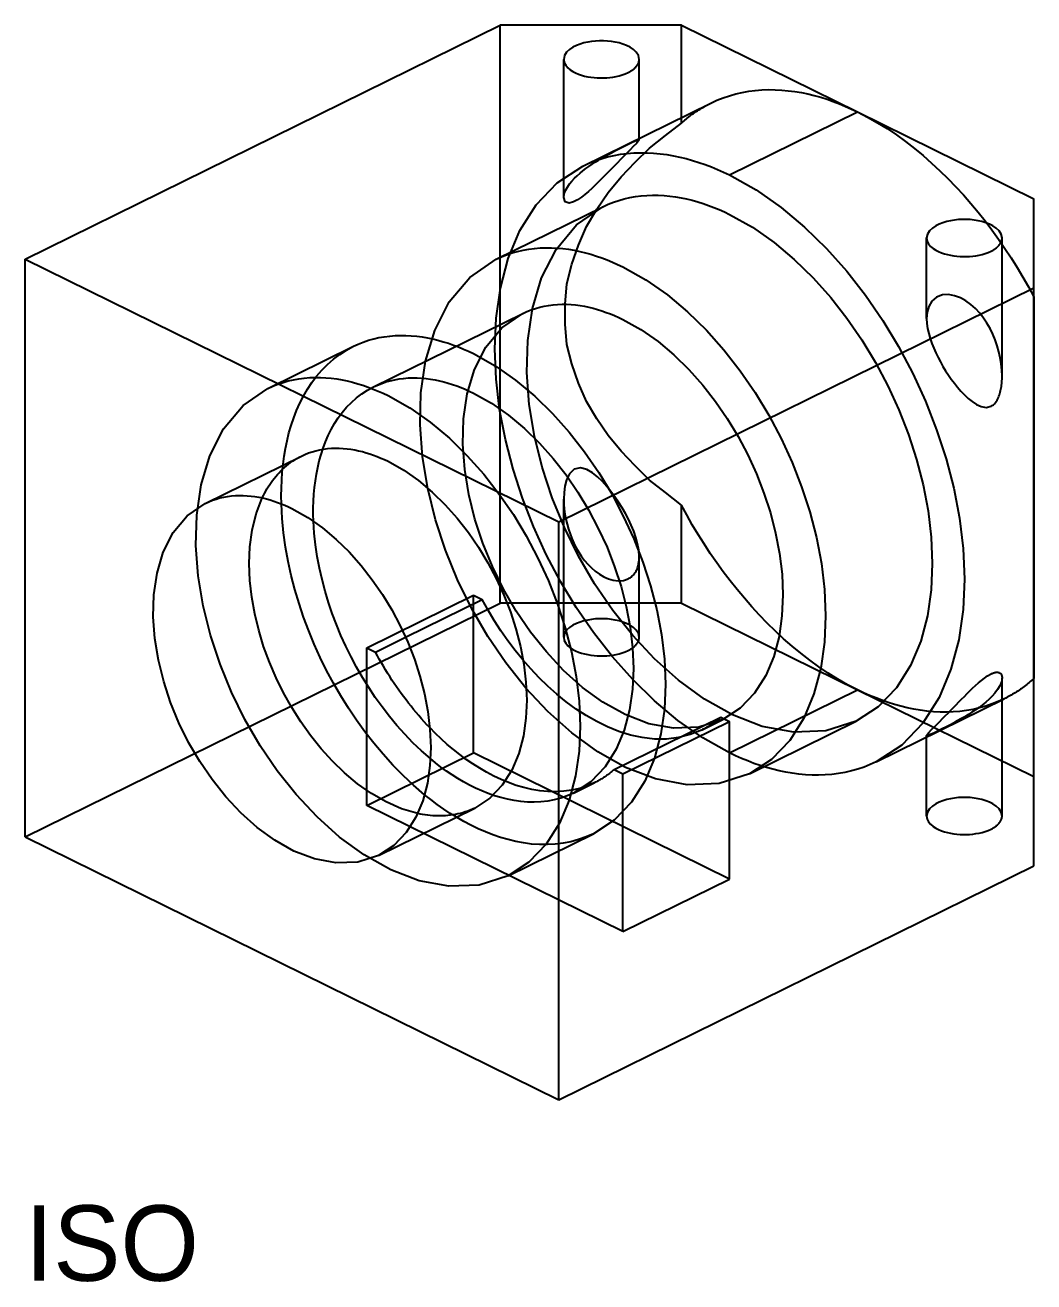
# Model space of a CAD drawing. Header units: millimetres. Extents: x 0 to 265, y -45 to 74.
# Drawn here: x 41.63 to 75.04, y 32.59 to 74.23 of the extents above; entities that cross this region are included whole.
import ezdxf

# ---------------------------------------------------------------- set-up
doc = ezdxf.new("R2010")
doc.units = ezdxf.units.MM
doc.layers.add('ISO_HIDDEN', color=8, linetype='CONTINUOUS')
doc.layers.add('ISO_VISIBLE', color=7, linetype='Continuous')

msp = doc.modelspace()

# ---------------------------------------------------------------- linework, layer by layer
at = {"layer": 'ISO_HIDDEN'}
for points in [[(57.363, 55.078), (57.363, 74.226)], [(63.363, 70.978), (63.363, 74.226)], [(59.467, 68.514), (59.467, 73.092)], [(61.967, 70.426), (61.967, 73.092)], [(64.343, 71.646), (64.542, 71.738), (64.746, 71.819), (64.954, 71.889), (65.165, 71.949), (65.379, 71.998), (65.595, 72.036), (65.812, 72.064), (66.031, 72.081), (66.25, 72.089), (66.469, 72.087), (66.688, 72.076), (66.907, 72.055), (67.124, 72.027), (67.341, 71.99), (67.555, 71.945), (67.768, 71.893), (67.98, 71.835), (68.189, 71.769), (68.396, 71.697), (68.601, 71.619), (68.804, 71.535), (69.004, 71.446), (69.202, 71.352)], [(60.101, 69.557), (64.343, 71.646)], [(63.363, 70.978), (63.402, 71.012), (63.441, 71.046), (63.48, 71.08), (63.52, 71.113), (63.56, 71.146), (63.6, 71.178), (63.641, 71.21), (63.683, 71.241), (63.724, 71.272), (63.766, 71.302), (63.809, 71.331), (63.851, 71.361), (63.894, 71.389), (63.938, 71.417), (63.982, 71.445), (64.026, 71.472), (64.07, 71.499), (64.115, 71.525), (64.16, 71.55), (64.205, 71.575), (64.251, 71.599), (64.297, 71.623), (64.343, 71.646)], [(69.202, 71.352), (69.534, 71.18), (69.858, 70.994), (70.176, 70.797), (70.486, 70.589), (70.788, 70.37), (71.084, 70.141), (71.372, 69.903), (71.653, 69.657), (71.927, 69.403), (72.194, 69.142), (72.454, 68.873), (72.707, 68.599), (72.953, 68.318), (73.193, 68.031), (73.425, 67.738), (73.651, 67.441), (73.87, 67.138), (74.082, 66.83), (74.287, 66.518), (74.486, 66.202), (74.678, 65.881), (74.863, 65.556), (75.041, 65.228)], [(63.363, 58.327), (62.834, 58.738), (62.31, 59.156), (61.828, 59.622), (61.365, 60.106), (60.942, 60.626), (60.565, 61.179), (60.217, 61.752), (59.953, 62.368), (59.736, 63), (59.571, 63.65), (59.513, 64.318), (59.513, 64.986), (59.571, 65.654), (59.736, 66.304), (59.953, 66.936), (60.217, 67.553), (60.565, 68.125), (60.942, 68.678), (61.365, 69.199), (61.828, 69.683), (62.31, 70.149), (62.834, 70.566), (63.363, 70.978)], [(61.967, 70.426), (61.875, 70.309), (61.771, 70.201), (61.665, 70.095), (61.559, 69.988), (61.453, 69.881), (61.348, 69.774), (61.243, 69.667), (61.138, 69.559), (61.033, 69.452), (60.928, 69.344), (60.823, 69.237), (60.718, 69.13), (60.611, 69.024), (60.504, 68.919), (60.395, 68.816), (60.284, 68.714), (60.17, 68.617), (60.052, 68.524), (59.928, 68.439), (59.795, 68.369), (59.651, 68.33), (59.513, 68.375), (59.467, 68.514)], [(61.601, 70.283), (61.616, 70.291), (61.632, 70.299), (61.648, 70.306), (61.664, 70.314), (61.68, 70.322), (61.695, 70.329), (61.711, 70.337), (61.727, 70.344), (61.743, 70.352), (61.759, 70.359), (61.775, 70.367), (61.79, 70.374), (61.806, 70.381), (61.822, 70.388), (61.838, 70.396), (61.855, 70.402), (61.871, 70.409), (61.887, 70.416), (61.903, 70.422), (61.92, 70.428), (61.937, 70.432), (61.954, 70.435), (61.967, 70.426)], [(59.467, 68.514), (59.486, 68.636), (59.53, 68.752), (59.59, 68.861), (59.661, 68.964), (59.74, 69.06), (59.824, 69.151), (59.914, 69.238), (60.007, 69.32), (60.103, 69.399), (60.202, 69.474), (60.303, 69.547), (60.406, 69.617), (60.511, 69.685), (60.616, 69.75), (60.723, 69.814), (60.831, 69.877), (60.939, 69.938), (61.048, 69.998), (61.158, 70.057), (61.268, 70.115), (61.378, 70.172), (61.489, 70.228), (61.601, 70.283)], [(60.101, 69.557), (60.3, 69.649), (60.504, 69.73), (60.711, 69.8), (60.922, 69.86), (61.136, 69.909), (61.352, 69.947), (61.57, 69.975), (61.788, 69.992), (62.007, 70), (62.227, 69.998), (62.446, 69.987), (62.664, 69.966), (62.882, 69.938), (63.098, 69.901), (63.313, 69.856), (63.526, 69.805), (63.737, 69.746), (63.946, 69.68), (64.153, 69.608), (64.358, 69.53), (64.561, 69.446), (64.762, 69.357), (64.96, 69.263)], [(64.96, 50.114), (64.078, 50.61), (63.25, 51.19), (62.475, 51.839), (61.751, 52.546), (61.079, 53.301), (60.457, 54.099), (59.884, 54.932), (59.361, 55.798), (58.889, 56.692), (58.467, 57.612), (58.099, 58.554), (57.787, 59.516), (57.534, 60.495), (57.344, 61.488), (57.224, 62.492), (57.181, 63.503), (57.225, 64.513), (57.369, 65.514), (57.626, 66.491), (58.017, 67.423), (58.557, 68.277), (59.255, 69.006), (60.101, 69.557)], [(64.96, 69.263), (65.841, 68.767), (66.669, 68.187), (67.444, 67.538), (68.168, 66.831), (68.84, 66.075), (69.462, 65.278), (70.035, 64.445), (70.558, 63.579), (71.03, 62.685), (71.452, 61.765), (71.82, 60.823), (72.132, 59.861), (72.385, 58.882), (72.575, 57.889), (72.695, 56.884), (72.738, 55.874), (72.694, 54.864), (72.551, 53.863), (72.293, 52.886), (71.902, 51.953), (71.362, 51.1), (70.664, 50.371), (69.819, 49.82)], [(60.763, 68.211), (60.935, 68.29), (61.111, 68.361), (61.291, 68.421), (61.473, 68.473), (61.658, 68.515), (61.844, 68.548), (62.032, 68.572), (62.221, 68.587), (62.41, 68.594), (62.599, 68.592), (62.789, 68.582), (62.977, 68.565), (63.165, 68.54), (63.352, 68.508), (63.537, 68.47), (63.721, 68.425), (63.904, 68.374), (64.084, 68.317), (64.263, 68.255), (64.44, 68.188), (64.615, 68.116), (64.789, 68.039), (64.96, 67.957)], [(75.041, 65.228), (75.041, 68.477)], [(57.228, 66.471), (60.763, 68.211)], [(69.156, 51.165), (68.148, 50.841), (67.088, 50.798), (66.045, 50.994), (65.054, 51.374), (64.127, 51.893), (63.268, 52.519), (62.477, 53.228), (61.751, 54.004), (61.089, 54.836), (60.491, 55.714), (59.957, 56.633), (59.488, 57.586), (59.085, 58.57), (58.753, 59.58), (58.497, 60.611), (58.325, 61.66), (58.246, 62.72), (58.274, 63.782), (58.427, 64.833), (58.73, 65.851), (59.211, 66.797), (59.891, 67.61), (60.763, 68.211)], [(64.96, 67.957), (65.721, 67.529), (66.436, 67.028), (67.105, 66.467), (67.73, 65.857), (68.311, 65.204), (68.848, 64.516), (69.343, 63.796), (69.794, 63.048), (70.203, 62.276), (70.566, 61.482), (70.884, 60.668), (71.154, 59.838), (71.373, 58.992), (71.536, 58.134), (71.64, 57.267), (71.677, 56.394), (71.639, 55.522), (71.515, 54.657), (71.293, 53.813), (70.956, 53.008), (70.489, 52.271), (69.886, 51.641), (69.156, 51.165)], [(71.488, 64.508), (71.488, 67.174)], [(73.988, 62.595), (73.988, 67.174)], [(57.228, 66.471), (57.4, 66.55), (57.576, 66.62), (57.755, 66.681), (57.937, 66.732), (58.122, 66.774), (58.308, 66.807), (58.496, 66.831), (58.685, 66.846), (58.874, 66.853), (59.064, 66.851), (59.253, 66.841), (59.442, 66.824), (59.629, 66.799), (59.816, 66.768), (60.002, 66.729), (60.186, 66.684), (60.368, 66.633), (60.549, 66.577), (60.728, 66.515), (60.905, 66.447), (61.08, 66.375), (61.253, 66.298), (61.424, 66.216)], [(65.62, 49.425), (64.612, 49.1), (63.553, 49.057), (62.51, 49.253), (61.518, 49.633), (60.592, 50.153), (59.733, 50.778), (58.941, 51.487), (58.215, 52.263), (57.554, 53.095), (56.956, 53.973), (56.421, 54.892), (55.952, 55.846), (55.55, 56.829), (55.218, 57.839), (54.962, 58.871), (54.789, 59.919), (54.71, 60.979), (54.738, 62.041), (54.892, 63.092), (55.195, 64.11), (55.675, 65.056), (56.355, 65.87), (57.228, 66.471)], [(61.424, 66.216), (62.185, 65.788), (62.9, 65.287), (63.57, 64.727), (64.195, 64.116), (64.775, 63.464), (65.313, 62.775), (65.807, 62.055), (66.259, 61.308), (66.667, 60.535), (67.031, 59.741), (67.349, 58.928), (67.618, 58.097), (67.837, 57.251), (68.001, 56.393), (68.104, 55.526), (68.141, 54.653), (68.104, 53.781), (67.98, 52.917), (67.757, 52.072), (67.42, 51.267), (66.954, 50.53), (66.35, 49.901), (65.62, 49.425)], [(58.111, 64.676), (58.247, 64.739), (58.386, 64.794), (58.527, 64.842), (58.671, 64.883), (58.817, 64.916), (58.964, 64.942), (59.113, 64.961), (59.262, 64.973), (59.411, 64.978), (59.561, 64.977), (59.71, 64.969), (59.859, 64.955), (60.007, 64.936), (60.155, 64.911), (60.301, 64.88), (60.446, 64.845), (60.59, 64.805), (60.733, 64.76), (60.874, 64.711), (61.014, 64.658), (61.152, 64.601), (61.289, 64.54), (61.424, 64.476)], [(73.988, 62.595), (73.981, 62.8), (73.96, 63.005), (73.927, 63.207), (73.882, 63.408), (73.826, 63.605), (73.759, 63.799), (73.68, 63.989), (73.59, 64.173), (73.488, 64.351), (73.374, 64.522), (73.247, 64.683), (73.108, 64.834), (72.955, 64.971), (72.789, 65.092), (72.609, 65.191), (72.417, 65.263), (72.216, 65.299), (72.011, 65.288), (71.82, 65.217), (71.663, 65.085), (71.559, 64.909), (71.504, 64.712), (71.488, 64.508)], [(75.041, 65.228), (75.041, 64.678), (75.041, 64.128), (75.041, 63.578), (75.041, 63.028), (75.041, 62.478), (75.041, 61.928), (75.041, 61.378), (75.041, 60.828), (75.041, 60.278), (75.041, 59.728), (75.041, 59.178), (75.041, 58.627), (75.041, 58.077), (75.041, 57.527), (75.041, 56.977), (75.041, 56.427), (75.041, 55.877), (75.041, 55.327), (75.041, 54.777), (75.041, 54.227), (75.041, 53.677), (75.041, 53.127), (75.041, 52.577)], [(53.161, 62.239), (58.111, 64.676)], [(64.737, 51.219), (63.941, 50.962), (63.105, 50.929), (62.281, 51.083), (61.498, 51.384), (60.767, 51.794), (60.089, 52.287), (59.464, 52.847), (58.891, 53.46), (58.368, 54.116), (57.896, 54.81), (57.475, 55.535), (57.104, 56.288), (56.786, 57.065), (56.524, 57.862), (56.322, 58.676), (56.186, 59.504), (56.124, 60.341), (56.146, 61.179), (56.267, 62.009), (56.506, 62.812), (56.886, 63.559), (57.422, 64.202), (58.111, 64.676)], [(61.424, 64.476), (62.025, 64.138), (62.59, 63.742), (63.118, 63.299), (63.611, 62.817), (64.07, 62.302), (64.494, 61.759), (64.884, 61.19), (65.241, 60.6), (65.563, 59.991), (65.85, 59.364), (66.101, 58.721), (66.314, 58.065), (66.487, 57.398), (66.616, 56.72), (66.698, 56.036), (66.727, 55.347), (66.697, 54.658), (66.6, 53.976), (66.424, 53.309), (66.158, 52.674), (65.79, 52.092), (65.313, 51.595), (64.737, 51.219)], [(71.488, 64.508), (71.497, 64.338), (71.521, 64.171), (71.558, 64.005), (71.605, 63.843), (71.66, 63.682), (71.723, 63.525), (71.792, 63.37), (71.866, 63.218), (71.945, 63.068), (72.029, 62.921), (72.118, 62.776), (72.21, 62.634), (72.307, 62.495), (72.408, 62.359), (72.514, 62.227), (72.625, 62.099), (72.742, 61.976), (72.865, 61.859), (72.996, 61.752), (73.138, 61.659), (73.292, 61.589), (73.458, 61.56), (73.622, 61.597)], [(52.499, 63.585), (52.662, 63.66), (52.828, 63.726), (52.998, 63.784), (53.171, 63.833), (53.346, 63.873), (53.523, 63.904), (53.701, 63.927), (53.88, 63.941), (54.059, 63.947), (54.238, 63.946), (54.418, 63.936), (54.596, 63.92), (54.774, 63.896), (54.951, 63.866), (55.127, 63.83), (55.301, 63.787), (55.474, 63.739), (55.645, 63.685), (55.815, 63.627), (55.982, 63.563), (56.148, 63.494), (56.312, 63.421), (56.474, 63.344)], [(49.67, 62.192), (52.499, 63.585)], [(50.114, 58.364), (50.11, 58.628), (50.113, 58.891), (50.124, 59.155), (50.143, 59.417), (50.169, 59.68), (50.205, 59.941), (50.249, 60.2), (50.302, 60.458), (50.365, 60.714), (50.439, 60.967), (50.523, 61.217), (50.619, 61.462), (50.726, 61.703), (50.846, 61.938), (50.978, 62.166), (51.123, 62.385), (51.282, 62.596), (51.453, 62.796), (51.638, 62.983), (51.836, 63.158), (52.046, 63.317), (52.267, 63.459), (52.499, 63.585)], [(56.474, 63.344), (57.195, 62.939), (57.873, 62.464), (58.507, 61.933), (59.099, 61.354), (59.649, 60.736), (60.158, 60.084), (60.627, 59.402), (61.055, 58.694), (61.441, 57.962), (61.786, 57.21), (62.087, 56.439), (62.343, 55.652), (62.55, 54.851), (62.705, 54.038), (62.803, 53.216), (62.838, 52.39), (62.802, 51.563), (62.685, 50.744), (62.474, 49.945), (62.155, 49.182), (61.713, 48.483), (61.141, 47.887), (60.45, 47.436)], [(49.67, 62.192), (49.833, 62.267), (50, 62.334), (50.17, 62.391), (50.343, 62.44), (50.518, 62.48), (50.694, 62.511), (50.872, 62.534), (51.051, 62.548), (51.23, 62.555), (51.41, 62.553), (51.589, 62.544), (51.768, 62.527), (51.946, 62.504), (52.123, 62.474), (52.298, 62.437), (52.473, 62.395), (52.646, 62.347), (52.817, 62.293), (52.986, 62.234), (53.154, 62.17), (53.32, 62.102), (53.484, 62.029), (53.646, 61.951)], [(53.161, 62.239), (53.297, 62.302), (53.436, 62.357), (53.578, 62.405), (53.722, 62.446), (53.867, 62.479), (54.015, 62.505), (54.163, 62.524), (54.312, 62.536), (54.461, 62.541), (54.611, 62.54), (54.76, 62.532), (54.909, 62.518), (55.058, 62.499), (55.205, 62.474), (55.351, 62.443), (55.497, 62.408), (55.641, 62.368), (55.783, 62.323), (55.925, 62.274), (56.064, 62.221), (56.203, 62.164), (56.339, 62.103), (56.474, 62.038)], [(73.622, 61.597), (73.663, 61.621), (73.702, 61.65), (73.737, 61.683), (73.769, 61.72), (73.797, 61.759), (73.823, 61.8), (73.846, 61.842), (73.866, 61.886), (73.885, 61.93), (73.901, 61.976), (73.915, 62.022), (73.928, 62.069), (73.94, 62.116), (73.949, 62.163), (73.958, 62.21), (73.965, 62.258), (73.972, 62.306), (73.977, 62.354), (73.981, 62.402), (73.984, 62.45), (73.986, 62.499), (73.987, 62.547), (73.988, 62.595)], [(57.621, 46.044), (56.666, 45.736), (55.663, 45.695), (54.674, 45.881), (53.735, 46.241), (52.857, 46.733), (52.044, 47.326), (51.294, 47.997), (50.606, 48.733), (49.979, 49.521), (49.413, 50.353), (48.907, 51.223), (48.462, 52.127), (48.081, 53.059), (47.766, 54.015), (47.524, 54.992), (47.36, 55.986), (47.285, 56.99), (47.312, 57.996), (47.457, 58.992), (47.745, 59.956), (48.2, 60.852), (48.844, 61.623), (49.67, 62.192)], [(51.178, 57.789), (51.172, 58.012), (51.172, 58.236), (51.178, 58.46), (51.191, 58.684), (51.211, 58.907), (51.239, 59.129), (51.274, 59.35), (51.317, 59.57), (51.368, 59.788), (51.428, 60.004), (51.498, 60.216), (51.577, 60.426), (51.666, 60.631), (51.765, 60.832), (51.876, 61.027), (51.998, 61.215), (52.131, 61.395), (52.275, 61.565), (52.431, 61.726), (52.599, 61.875), (52.777, 62.011), (52.964, 62.132), (53.161, 62.239)], [(53.646, 61.951), (54.367, 61.546), (55.044, 61.071), (55.679, 60.54), (56.271, 59.962), (56.821, 59.344), (57.33, 58.691), (57.798, 58.009), (58.226, 57.301), (58.613, 56.569), (58.958, 55.817), (59.259, 55.046), (59.514, 54.259), (59.721, 53.458), (59.876, 52.645), (59.975, 51.824), (60.01, 50.997), (59.974, 50.171), (59.857, 49.352), (59.646, 48.552), (59.326, 47.789), (58.885, 47.091), (58.313, 46.495), (57.621, 46.044)], [(56.474, 62.038), (57.075, 61.701), (57.64, 61.305), (58.168, 60.862), (58.662, 60.38), (59.12, 59.865), (59.544, 59.322), (59.935, 58.753), (60.291, 58.163), (60.613, 57.553), (60.901, 56.926), (61.152, 56.284), (61.365, 55.628), (61.537, 54.961), (61.666, 54.283), (61.748, 53.599), (61.778, 52.91), (61.748, 52.221), (61.65, 51.539), (61.474, 50.872), (61.208, 50.237), (60.84, 49.655), (60.364, 49.158), (59.787, 48.782)], [(50.775, 59.949), (50.892, 60.004), (51.013, 60.051), (51.135, 60.093), (51.26, 60.128), (51.387, 60.157), (51.514, 60.18), (51.643, 60.196), (51.772, 60.207), (51.901, 60.211), (52.031, 60.21), (52.16, 60.203), (52.289, 60.191), (52.418, 60.174), (52.546, 60.153), (52.673, 60.126), (52.799, 60.096), (52.923, 60.061), (53.047, 60.022), (53.169, 59.979), (53.291, 59.933), (53.41, 59.884), (53.529, 59.831), (53.646, 59.775)], [(47.593, 58.383), (50.775, 59.949)], [(49.481, 58.562), (49.518, 58.638), (49.556, 58.713), (49.596, 58.787), (49.637, 58.86), (49.681, 58.932), (49.726, 59.002), (49.773, 59.072), (49.822, 59.14), (49.873, 59.207), (49.926, 59.273), (49.981, 59.337), (50.037, 59.399), (50.096, 59.459), (50.156, 59.518), (50.218, 59.575), (50.282, 59.629), (50.348, 59.682), (50.415, 59.733), (50.484, 59.781), (50.554, 59.827), (50.626, 59.87), (50.7, 59.911), (50.775, 59.949)], [(53.646, 59.775), (54.167, 59.483), (54.656, 59.14), (55.114, 58.756), (55.541, 58.338), (55.939, 57.892), (56.307, 57.421), (56.645, 56.928), (56.954, 56.417), (57.233, 55.888), (57.482, 55.345), (57.7, 54.788), (57.884, 54.22), (58.034, 53.641), (58.146, 53.054), (58.217, 52.461), (58.242, 51.864), (58.216, 51.267), (58.131, 50.676), (57.979, 50.098), (57.748, 49.547), (57.429, 49.043), (57.017, 48.612), (56.517, 48.286)], [(61.967, 56.61), (61.952, 56.827), (61.914, 57.041), (61.857, 57.252), (61.786, 57.457), (61.703, 57.659), (61.611, 57.856), (61.51, 58.049), (61.401, 58.238), (61.285, 58.422), (61.162, 58.602), (61.032, 58.776), (60.894, 58.945), (60.748, 59.106), (60.591, 59.257), (60.421, 59.393), (60.233, 59.502), (60.023, 59.557), (59.814, 59.51), (59.658, 59.36), (59.562, 59.166), (59.505, 58.956), (59.476, 58.74), (59.467, 58.522)], [(59.467, 58.522), (59.472, 58.355), (59.486, 58.187), (59.508, 58.021), (59.539, 57.856), (59.577, 57.692), (59.623, 57.531), (59.676, 57.371), (59.737, 57.215), (59.806, 57.062), (59.882, 56.912), (59.966, 56.767), (60.059, 56.627), (60.159, 56.492), (60.269, 56.365), (60.386, 56.245), (60.513, 56.135), (60.649, 56.037), (60.794, 55.952), (60.947, 55.884), (61.108, 55.837), (61.275, 55.817), (61.442, 55.83), (61.601, 55.882)], [(59.467, 53.944), (59.467, 58.522)], [(63.363, 55.078), (63.363, 58.327)], [(69.202, 52.203), (68.871, 52.375), (68.546, 52.56), (68.229, 52.758), (67.919, 52.966), (67.616, 53.185), (67.321, 53.414), (67.032, 53.651), (66.751, 53.898), (66.477, 54.152), (66.21, 54.413), (65.95, 54.681), (65.697, 54.956), (65.451, 55.237), (65.212, 55.524), (64.979, 55.816), (64.753, 56.114), (64.534, 56.417), (64.322, 56.724), (64.117, 57.037), (63.918, 57.353), (63.726, 57.674), (63.541, 57.998), (63.363, 58.327)], [(61.601, 55.882), (61.634, 55.9), (61.666, 55.92), (61.696, 55.941), (61.725, 55.965), (61.752, 55.99), (61.778, 56.017), (61.802, 56.046), (61.824, 56.076), (61.845, 56.107), (61.864, 56.14), (61.88, 56.173), (61.896, 56.207), (61.909, 56.242), (61.921, 56.278), (61.931, 56.314), (61.94, 56.35), (61.948, 56.387), (61.954, 56.424), (61.959, 56.461), (61.962, 56.498), (61.965, 56.535), (61.966, 56.573), (61.967, 56.61)], [(61.967, 53.944), (61.967, 56.61)], [(41.625, 47.329), (57.363, 55.078)], [(52.939, 53.596), (56.474, 55.336)], [(54.228, 53.945), (56.764, 55.194)], [(56.474, 50.114), (56.474, 55.336)], [(56.474, 55.336), (56.764, 55.194)], [(64.03, 50.871), (63.658, 50.719), (63.269, 50.621), (62.87, 50.574), (62.469, 50.575), (62.07, 50.621), (61.678, 50.707), (61.294, 50.826), (60.922, 50.976), (60.561, 51.151), (60.212, 51.35), (59.875, 51.569), (59.55, 51.806), (59.238, 52.059), (58.938, 52.326), (58.65, 52.605), (58.374, 52.897), (58.109, 53.199), (57.856, 53.511), (57.615, 53.832), (57.385, 54.162), (57.166, 54.499), (56.959, 54.843), (56.764, 55.194)], [(63.363, 55.078), (57.363, 55.078)], [(63.363, 55.078), (69.202, 52.203)], [(61.967, 53.944), (61.94, 54.071), (61.87, 54.182), (61.775, 54.272), (61.666, 54.344), (61.549, 54.403), (61.427, 54.45), (61.301, 54.488), (61.173, 54.517), (61.044, 54.538), (60.913, 54.552), (60.782, 54.558), (60.651, 54.558), (60.52, 54.552), (60.39, 54.538), (60.261, 54.517), (60.133, 54.488), (60.007, 54.45), (59.885, 54.403), (59.768, 54.344), (59.659, 54.272), (59.564, 54.182), (59.494, 54.071), (59.467, 53.944)], [(59.467, 53.944), (59.485, 53.841), (59.532, 53.747), (59.6, 53.667), (59.68, 53.6), (59.769, 53.543), (59.862, 53.495), (59.959, 53.454), (60.059, 53.421), (60.16, 53.393), (60.263, 53.37), (60.366, 53.353), (60.471, 53.34), (60.575, 53.332), (60.68, 53.329), (60.786, 53.329), (60.891, 53.334), (60.995, 53.344), (61.099, 53.358), (61.203, 53.377), (61.305, 53.401), (61.406, 53.43), (61.505, 53.466), (61.601, 53.509)], [(61.601, 53.509), (61.624, 53.52), (61.647, 53.533), (61.67, 53.545), (61.692, 53.559), (61.714, 53.573), (61.736, 53.587), (61.757, 53.602), (61.777, 53.618), (61.798, 53.634), (61.817, 53.652), (61.836, 53.67), (61.854, 53.688), (61.871, 53.708), (61.888, 53.728), (61.903, 53.749), (61.917, 53.771), (61.929, 53.794), (61.94, 53.817), (61.95, 53.842), (61.957, 53.867), (61.962, 53.892), (61.966, 53.918), (61.967, 53.944)], [(52.939, 53.596), (53.229, 53.453)], [(52.939, 48.373), (52.939, 53.596)], [(71.488, 50.691), (71.564, 50.793), (71.654, 50.886), (71.745, 50.977), (71.835, 51.069), (71.926, 51.16), (72.017, 51.252), (72.107, 51.344), (72.197, 51.436), (72.287, 51.528), (72.377, 51.62), (72.467, 51.712), (72.557, 51.805), (72.647, 51.897), (72.738, 51.988), (72.829, 52.079), (72.92, 52.17), (73.013, 52.259), (73.108, 52.347), (73.204, 52.432), (73.302, 52.515), (73.404, 52.594), (73.51, 52.668), (73.622, 52.731)], [(73.988, 52.604), (73.964, 52.464), (73.909, 52.334), (73.836, 52.212), (73.75, 52.099), (73.656, 51.993), (73.555, 51.893), (73.449, 51.799), (73.339, 51.709), (73.225, 51.624), (73.109, 51.542), (72.991, 51.463), (72.871, 51.387), (72.75, 51.314), (72.627, 51.242), (72.503, 51.173), (72.379, 51.105), (72.254, 51.038), (72.128, 50.972), (72.001, 50.908), (71.874, 50.844), (71.747, 50.782), (71.618, 50.723), (71.488, 50.691)], [(73.622, 52.731), (73.641, 52.741), (73.66, 52.749), (73.68, 52.757), (73.7, 52.765), (73.721, 52.772), (73.741, 52.777), (73.762, 52.782), (73.783, 52.786), (73.804, 52.788), (73.826, 52.789), (73.847, 52.787), (73.868, 52.784), (73.889, 52.778), (73.908, 52.769), (73.926, 52.757), (73.942, 52.743), (73.955, 52.726), (73.966, 52.708), (73.974, 52.688), (73.981, 52.667), (73.985, 52.646), (73.987, 52.625), (73.988, 52.604)], [(73.988, 48.025), (73.988, 52.604)], [(75.041, 52.577), (75.002, 52.542), (74.964, 52.508), (74.924, 52.475), (74.884, 52.442), (74.844, 52.409), (74.804, 52.377), (74.763, 52.345), (74.722, 52.314), (74.68, 52.283), (74.638, 52.253), (74.596, 52.223), (74.553, 52.194), (74.51, 52.165), (74.467, 52.137), (74.423, 52.11), (74.379, 52.083), (74.334, 52.056), (74.29, 52.03), (74.244, 52.005), (74.199, 51.98), (74.153, 51.956), (74.107, 51.932), (74.061, 51.909)], [(75.041, 49.328), (75.041, 52.577)], [(64.96, 50.114), (69.202, 52.203)], [(69.202, 52.203), (75.041, 49.328)], [(74.061, 51.909), (73.862, 51.817), (73.658, 51.736), (73.45, 51.666), (73.239, 51.606), (73.026, 51.557), (72.81, 51.519), (72.592, 51.491), (72.373, 51.474), (72.154, 51.466), (71.935, 51.468), (71.716, 51.479), (71.497, 51.499), (71.28, 51.528), (71.064, 51.565), (70.849, 51.609), (70.636, 51.661), (70.425, 51.72), (70.215, 51.786), (70.008, 51.858), (69.803, 51.936), (69.601, 52.019), (69.4, 52.109), (69.202, 52.203)], [(69.819, 49.82), (74.061, 51.909)], [(61.134, 49.56), (64.67, 51.301)], [(64.67, 51.301), (64.644, 51.279), (64.619, 51.257), (64.593, 51.236), (64.567, 51.214), (64.541, 51.193), (64.514, 51.173), (64.487, 51.152), (64.46, 51.132), (64.433, 51.113), (64.406, 51.093), (64.378, 51.074), (64.35, 51.055), (64.322, 51.037), (64.294, 51.019), (64.265, 51.001), (64.236, 50.983), (64.208, 50.966), (64.178, 50.95), (64.149, 50.933), (64.12, 50.917), (64.09, 50.901), (64.06, 50.886), (64.03, 50.871)], [(64.03, 50.871), (64.737, 51.219)], [(64.67, 51.301), (64.96, 51.159)], [(60.494, 49.13), (60.249, 49.023), (59.996, 48.94), (59.735, 48.88), (59.471, 48.843), (59.204, 48.828), (58.937, 48.834), (58.671, 48.86), (58.407, 48.904), (58.147, 48.964), (57.891, 49.04), (57.639, 49.13), (57.392, 49.232), (57.15, 49.346), (56.914, 49.471), (56.683, 49.605), (56.457, 49.748), (56.237, 49.9), (56.023, 50.059), (55.813, 50.225), (55.609, 50.398), (55.411, 50.577), (55.218, 50.762), (55.03, 50.952)], [(61.424, 49.418), (64.96, 51.159)], [(64.96, 45.936), (64.96, 51.159)], [(65.62, 49.425), (69.156, 51.165)], [(71.488, 48.025), (71.488, 50.691)], [(52.939, 48.373), (56.474, 50.114)], [(64.96, 45.936), (56.474, 50.114)], [(69.819, 49.82), (69.619, 49.728), (69.415, 49.647), (69.208, 49.577), (68.997, 49.517), (68.783, 49.468), (68.567, 49.43), (68.349, 49.402), (68.131, 49.385), (67.912, 49.377), (67.692, 49.379), (67.473, 49.39), (67.255, 49.41), (67.037, 49.439), (66.821, 49.476), (66.606, 49.52), (66.393, 49.572), (66.182, 49.631), (65.973, 49.697), (65.766, 49.769), (65.561, 49.847), (65.358, 49.931), (65.158, 50.02), (64.96, 50.114)], [(59.787, 48.782), (59.583, 48.691), (59.372, 48.616), (59.155, 48.558), (58.935, 48.516), (58.713, 48.491), (58.489, 48.48), (58.266, 48.484), (58.042, 48.502), (57.821, 48.534), (57.601, 48.577), (57.384, 48.632), (57.17, 48.697), (56.959, 48.771), (56.751, 48.855), (56.547, 48.947), (56.346, 49.047), (56.15, 49.155), (55.957, 49.268), (55.768, 49.388), (55.583, 49.514), (55.401, 49.646), (55.224, 49.782), (55.05, 49.924)], [(61.134, 49.56), (61.109, 49.538), (61.083, 49.517), (61.057, 49.495), (61.031, 49.474), (61.005, 49.453), (60.979, 49.432), (60.952, 49.412), (60.925, 49.392), (60.898, 49.372), (60.87, 49.352), (60.843, 49.333), (60.815, 49.315), (60.787, 49.296), (60.758, 49.278), (60.73, 49.26), (60.701, 49.243), (60.672, 49.226), (60.643, 49.209), (60.614, 49.192), (60.584, 49.176), (60.554, 49.16), (60.524, 49.145), (60.494, 49.13)], [(61.134, 49.56), (61.424, 49.418)], [(61.424, 44.195), (61.424, 49.418)], [(75.041, 46.374), (75.041, 49.328)], [(60.45, 47.436), (60.209, 47.329), (59.961, 47.241), (59.707, 47.171), (59.448, 47.121), (59.187, 47.089), (58.924, 47.075), (58.66, 47.077), (58.398, 47.096), (58.136, 47.131), (57.877, 47.179), (57.621, 47.241), (57.368, 47.315), (57.119, 47.4), (56.874, 47.496), (56.632, 47.602), (56.395, 47.716), (56.163, 47.84), (55.934, 47.971), (55.71, 48.11), (55.491, 48.256), (55.275, 48.408), (55.065, 48.566), (54.858, 48.729)], [(59.787, 48.782), (60.494, 49.13)], [(61.424, 44.195), (52.939, 48.373)], [(73.988, 48.025), (73.961, 48.153), (73.891, 48.263), (73.796, 48.353), (73.687, 48.426), (73.57, 48.485), (73.447, 48.532), (73.322, 48.569), (73.194, 48.598), (73.065, 48.619), (72.934, 48.633), (72.803, 48.64), (72.672, 48.64), (72.541, 48.633), (72.411, 48.619), (72.281, 48.598), (72.154, 48.569), (72.028, 48.532), (71.906, 48.485), (71.789, 48.426), (71.68, 48.353), (71.585, 48.263), (71.515, 48.153), (71.488, 48.025)], [(53.335, 46.72), (56.517, 48.286)], [(56.517, 48.286), (56.441, 48.251), (56.364, 48.217), (56.285, 48.187), (56.206, 48.159), (56.126, 48.134), (56.045, 48.111), (55.963, 48.091), (55.881, 48.074), (55.798, 48.059), (55.715, 48.047), (55.631, 48.038), (55.547, 48.031), (55.463, 48.027), (55.379, 48.025), (55.295, 48.025), (55.211, 48.028), (55.127, 48.033), (55.043, 48.04), (54.96, 48.05), (54.876, 48.061), (54.793, 48.075), (54.711, 48.09), (54.629, 48.107)], [(71.488, 48.025), (71.505, 47.922), (71.553, 47.829), (71.621, 47.749), (71.701, 47.681), (71.79, 47.624), (71.883, 47.576), (71.98, 47.536), (72.079, 47.502), (72.181, 47.474), (72.284, 47.452), (72.387, 47.434), (72.491, 47.422), (72.596, 47.414), (72.701, 47.41), (72.806, 47.411), (72.911, 47.416), (73.016, 47.425), (73.12, 47.439), (73.224, 47.458), (73.326, 47.482), (73.427, 47.512), (73.526, 47.547), (73.622, 47.59)], [(73.622, 47.59), (73.645, 47.602), (73.668, 47.614), (73.69, 47.627), (73.713, 47.64), (73.735, 47.654), (73.756, 47.668), (73.777, 47.684), (73.798, 47.699), (73.818, 47.716), (73.838, 47.733), (73.857, 47.751), (73.875, 47.77), (73.892, 47.789), (73.908, 47.809), (73.924, 47.831), (73.937, 47.852), (73.95, 47.875), (73.961, 47.899), (73.97, 47.923), (73.978, 47.948), (73.983, 47.973), (73.987, 47.999), (73.988, 48.025)], [(57.621, 46.044), (60.45, 47.436)], [(61.424, 44.195), (64.96, 45.936)]]:
    msp.add_lwpolyline(points, dxfattribs=at)
at = {"layer": 'ISO_VISIBLE'}
for points in [[(41.625, 66.477), (57.363, 74.226)], [(63.363, 74.226), (57.363, 74.226)], [(63.363, 74.226), (69.202, 71.352)], [(61.967, 73.092), (61.94, 73.22), (61.87, 73.33), (61.775, 73.42), (61.666, 73.493), (61.549, 73.552), (61.427, 73.599), (61.301, 73.637), (61.173, 73.665), (61.044, 73.686), (60.913, 73.7), (60.782, 73.707), (60.651, 73.707), (60.52, 73.7), (60.39, 73.686), (60.261, 73.665), (60.133, 73.637), (60.007, 73.599), (59.885, 73.552), (59.768, 73.493), (59.659, 73.42), (59.564, 73.33), (59.494, 73.22), (59.467, 73.092)], [(59.467, 73.092), (59.485, 72.989), (59.532, 72.896), (59.6, 72.816), (59.68, 72.748), (59.769, 72.691), (59.862, 72.643), (59.959, 72.603), (60.059, 72.569), (60.16, 72.541), (60.263, 72.519), (60.366, 72.502), (60.471, 72.489), (60.575, 72.481), (60.68, 72.477), (60.786, 72.478), (60.891, 72.483), (60.995, 72.492), (61.099, 72.506), (61.203, 72.525), (61.305, 72.549), (61.406, 72.579), (61.505, 72.615), (61.601, 72.657)], [(61.601, 72.657), (61.624, 72.669), (61.647, 72.681), (61.67, 72.694), (61.692, 72.707), (61.714, 72.721), (61.736, 72.736), (61.757, 72.751), (61.777, 72.767), (61.798, 72.783), (61.817, 72.8), (61.836, 72.818), (61.854, 72.837), (61.871, 72.856), (61.888, 72.877), (61.903, 72.898), (61.917, 72.92), (61.929, 72.942), (61.94, 72.966), (61.95, 72.99), (61.957, 73.015), (61.962, 73.041), (61.966, 73.066), (61.967, 73.092)], [(64.96, 69.263), (69.202, 71.352)], [(69.202, 71.352), (75.041, 68.477)], [(75.041, 65.523), (75.041, 68.477)], [(73.988, 67.174), (73.961, 67.301), (73.891, 67.411), (73.796, 67.501), (73.687, 67.574), (73.57, 67.633), (73.447, 67.68), (73.322, 67.718), (73.194, 67.747), (73.065, 67.768), (72.934, 67.782), (72.803, 67.788), (72.672, 67.788), (72.541, 67.782), (72.411, 67.768), (72.281, 67.747), (72.154, 67.718), (72.028, 67.68), (71.906, 67.633), (71.789, 67.574), (71.68, 67.501), (71.585, 67.411), (71.515, 67.301), (71.488, 67.174)], [(71.488, 67.174), (71.505, 67.071), (71.553, 66.977), (71.621, 66.897), (71.701, 66.83), (71.79, 66.773), (71.883, 66.725), (71.98, 66.684), (72.079, 66.651), (72.181, 66.623), (72.284, 66.6), (72.387, 66.583), (72.491, 66.57), (72.596, 66.562), (72.701, 66.559), (72.806, 66.559), (72.911, 66.564), (73.016, 66.574), (73.12, 66.588), (73.224, 66.607), (73.326, 66.631), (73.427, 66.66), (73.526, 66.696), (73.622, 66.739)], [(73.622, 66.739), (73.645, 66.75), (73.668, 66.763), (73.69, 66.775), (73.713, 66.789), (73.735, 66.803), (73.756, 66.817), (73.777, 66.832), (73.798, 66.848), (73.818, 66.864), (73.838, 66.882), (73.857, 66.899), (73.875, 66.918), (73.892, 66.938), (73.908, 66.958), (73.924, 66.979), (73.937, 67.001), (73.95, 67.024), (73.961, 67.047), (73.97, 67.072), (73.978, 67.097), (73.983, 67.122), (73.987, 67.148), (73.988, 67.174)], [(41.625, 47.329), (41.625, 66.477)], [(41.625, 66.477), (59.303, 57.774)], [(59.303, 57.774), (75.041, 65.523)], [(75.041, 46.374), (75.041, 65.523)], [(53.335, 46.72), (52.645, 46.497), (51.92, 46.468), (51.207, 46.602), (50.528, 46.862), (49.894, 47.218), (49.307, 47.646), (48.765, 48.131), (48.268, 48.662), (47.816, 49.231), (47.407, 49.832), (47.041, 50.461), (46.72, 51.113), (46.444, 51.786), (46.217, 52.477), (46.042, 53.183), (45.924, 53.9), (45.87, 54.625), (45.889, 55.352), (45.994, 56.071), (46.202, 56.767), (46.531, 57.415), (46.996, 57.971), (47.593, 58.383)], [(47.593, 58.383), (47.71, 58.437), (47.831, 58.485), (47.954, 58.526), (48.078, 58.562), (48.205, 58.59), (48.332, 58.613), (48.461, 58.629), (48.59, 58.64), (48.719, 58.644), (48.849, 58.643), (48.978, 58.636), (49.108, 58.625), (49.236, 58.608), (49.364, 58.586), (49.491, 58.56), (49.617, 58.529), (49.741, 58.494), (49.865, 58.455), (49.988, 58.413), (50.109, 58.367), (50.228, 58.317), (50.347, 58.265), (50.464, 58.209)], [(54.629, 48.107), (54.093, 48.267), (53.582, 48.492), (53.097, 48.771), (52.64, 49.093), (52.21, 49.45), (51.808, 49.838), (51.431, 50.251), (51.081, 50.687), (50.756, 51.142), (50.457, 51.614), (50.184, 52.102), (49.937, 52.603), (49.717, 53.117), (49.525, 53.642), (49.362, 54.177), (49.23, 54.72), (49.132, 55.271), (49.071, 55.826), (49.05, 56.385), (49.073, 56.943), (49.148, 57.497), (49.281, 58.04), (49.481, 58.562)], [(54.858, 48.729), (54.493, 49.041), (54.143, 49.37), (53.806, 49.712), (53.484, 50.068), (53.176, 50.436), (52.881, 50.815), (52.6, 51.204), (52.332, 51.602), (52.079, 52.01), (51.839, 52.426), (51.613, 52.849), (51.401, 53.28), (51.203, 53.717), (51.02, 54.161), (50.851, 54.611), (50.698, 55.066), (50.561, 55.526), (50.441, 55.991), (50.337, 56.459), (50.252, 56.932), (50.185, 57.407), (50.139, 57.885), (50.114, 58.364)], [(50.464, 58.209), (50.985, 57.916), (51.474, 57.573), (51.932, 57.189), (52.359, 56.772), (52.757, 56.325), (53.125, 55.854), (53.463, 55.362), (53.772, 54.85), (54.051, 54.322), (54.3, 53.778), (54.518, 53.222), (54.702, 52.653), (54.852, 52.075), (54.964, 51.488), (55.035, 50.894), (55.06, 50.297), (55.034, 49.7), (54.949, 49.109), (54.797, 48.531), (54.566, 47.981), (54.247, 47.476), (53.835, 47.045), (53.335, 46.72)], [(55.05, 49.924), (54.756, 50.181), (54.472, 50.451), (54.2, 50.733), (53.94, 51.024), (53.69, 51.326), (53.451, 51.636), (53.223, 51.954), (53.006, 52.279), (52.8, 52.612), (52.605, 52.951), (52.421, 53.297), (52.248, 53.648), (52.087, 54.004), (51.937, 54.366), (51.799, 54.732), (51.673, 55.103), (51.56, 55.477), (51.46, 55.855), (51.373, 56.237), (51.301, 56.622), (51.244, 57.009), (51.202, 57.398), (51.178, 57.789)], [(59.303, 38.625), (59.303, 57.774)], [(53.229, 53.453), (54.228, 53.945)], [(55.03, 50.952), (54.937, 51.049), (54.846, 51.148), (54.756, 51.248), (54.667, 51.349), (54.58, 51.451), (54.494, 51.554), (54.409, 51.659), (54.326, 51.764), (54.244, 51.87), (54.163, 51.978), (54.083, 52.086), (54.005, 52.195), (53.928, 52.306), (53.852, 52.417), (53.778, 52.529), (53.704, 52.641), (53.633, 52.755), (53.562, 52.869), (53.493, 52.985), (53.425, 53.101), (53.358, 53.217), (53.293, 53.335), (53.229, 53.453)], [(41.625, 47.329), (59.303, 38.625)], [(59.303, 38.625), (75.041, 46.374)]]:
    msp.add_lwpolyline(points, dxfattribs=at)

# ---------------------------------------------------------------- texts
msp.add_text('ISO', height=2.5, dxfattribs=at).set_placement((41.625, 32.625))

doc.saveas('drawing.dxf')
